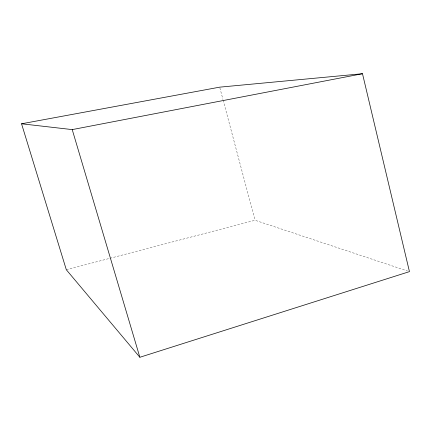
<?xml version="1.0" encoding="UTF-8"?>
<svg xmlns="http://www.w3.org/2000/svg" width="431" height="431" viewBox="0 0 431 431"><rect width="100%" height="100%" fill="white"/><g stroke="black" fill="none" stroke-linecap="round" stroke-linejoin="round"><path stroke-width="0.32" stroke-dasharray="2.15 1.62" d="M66.315 269.736L109.269 258.476M109.921 258.309L255.06 220.263L407.537 270.997M219.853 87.811L222.962 99.496M223.134 100.148L255.06 220.263"/><path stroke-width="0.65" d="M139.859 357.272L409.45 271.632L362.493 73.728L219.681 87.159L21.55 123.789L66.315 269.736L139.859 357.272L72.225 129.602L21.55 123.789M72.225 129.602L362.493 73.728"/></g></svg>
